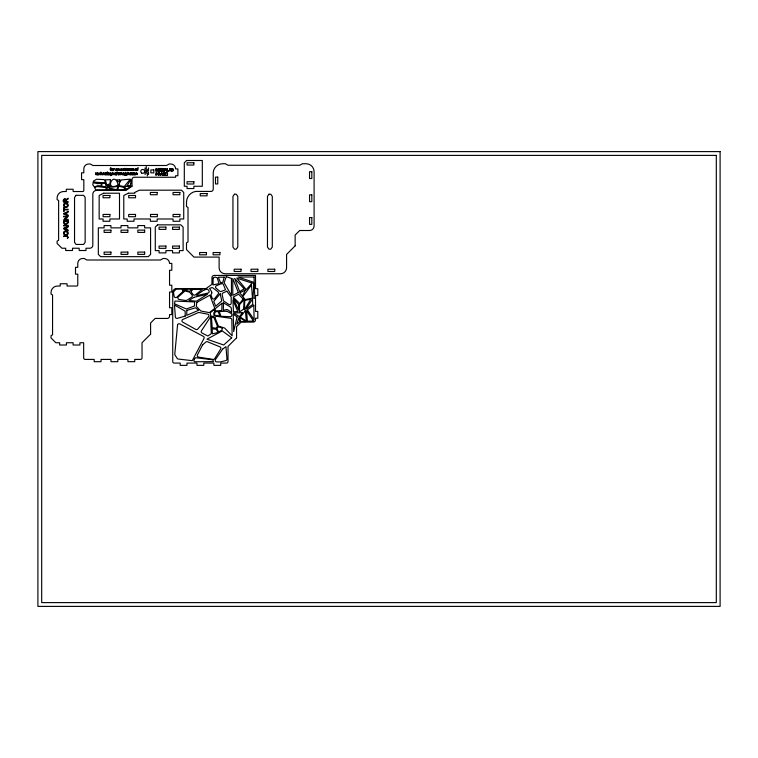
<?xml version="1.0" encoding="UTF-8"?>
<svg xmlns="http://www.w3.org/2000/svg" width="758" height="758" viewBox="0 0 758 758"><rect width="100%" height="100%" fill="white"/><g stroke="black" fill="none" stroke-linecap="round" stroke-linejoin="round"><path stroke-width="1.14" d="M66.135 200.927L66.135 201.628L68.154 201.628L68.154 202.225L63.615 202.225C61.891 200.197 65.396 196.786 66.088 199.875M129.23 169.129C131.096 168.257 130.13 168.939 129.618 169.394A1.639 1.639 0 0 0 129.95 169.498A2.208 2.208 0 0 1 130.3 169.602C131.428 171.1 127.837 170.275 130.376 170.285M130.869 183.749L130.224 185.388L126.889 186.023L130.888 179.523L130.888 183.569M137.909 168.096L137.833 168.807C138.401 172.682 136.288 168.257 138.193 167.764M110.687 168.096L110.611 168.807C111.17 172.682 109.057 168.257 110.971 167.764M116.912 170.342L115.699 170.37L116.325 169.47M115.974 174.586C114.117 175.638 115.15 173.345 115.737 173.07C113.264 173.753 116.836 171.696 116.201 174.397A1.289 1.289 0 0 0 116.249 174.823L116.031 174.842M121.867 170.342C119.849 171.422 121.233 168.958 121.631 168.826C119.129 169.498 122.787 167.461 122.095 170.152A1.289 1.289 0 0 0 122.142 170.578L121.924 170.597M123.857 174.586C121.176 176.159 124.483 170.626 124.085 174.397A1.289 1.289 0 0 0 124.141 174.823L123.914 174.842M130.831 174.567C128.102 176.121 131.494 170.645 131.039 174.397M97.943 174.681L97.09 173.914L98.493 173.876L98.17 172.976L97.289 172.966L96.872 173.838A1.033 1.033 0 0 0 98.644 174.728M64.24 213.69L66.287 212.932L66.287 214.476L64.961 213.974A5.799 5.799 0 0 0 64.089 213.737M64.24 228.509L66.287 227.751L66.287 229.295L64.961 228.793A5.799 5.799 0 0 0 64.089 228.556M121.896 173.516L121.687 172.862L119.347 172.871L119.347 174.842L119.887 173.08L120.579 173.26L120.626 174.842L121.422 173.032L122.114 174.842L122.114 173.535M130.243 173.885L130.044 174.672L130.821 174.302L130.272 173.705M110.801 175.619C113.378 174.113 108.934 170.995 110.185 174.728C112.98 174.861 108.934 175.847 110.649 175.449M114.316 168.807L113.558 170.597L113.558 168.627L114.325 168.598M116.448 169.621L116.04 170.389L116.922 170.057L116.628 168.807M121.327 169.46L120.967 170.37L121.83 170.143L121.451 169.621M123.317 173.705L122.957 174.615L123.829 174.387L123.44 173.866M65.955 206.735C71.385 205.03 62.052 201.448 64.487 206.28A2.274 2.274 0 0 0 65.946 206.688M65.955 234.61C71.394 232.706 61.824 229.428 64.487 234.146M162.146 168.503L161.407 168.503L161.407 171.156L162.127 171.156M162.127 170.967L161.625 170.967L161.625 168.693L162.146 168.693A0.985 0.985 0 0 1 163.046 169.697L163.055 169.934A1.014 1.014 0 0 1 162.136 171.043M163.794 172.938L163.273 172.938L163.273 175.212L163.775 175.212M130.869 174.842L131.106 174.842A1.289 1.289 0 0 1 131.049 174.397M159.36 172.748L158.346 172.748L158.346 175.401L158.574 174.293L160.222 175.401L159.455 172.767M159.284 172.938L158.574 172.938L158.574 174.103L159.73 173.923L159.578 173.004M125.146 170.635C124.123 170.522 124.511 167.281 124.937 168.627L124.937 170.162M132.148 174.88C131.276 174.833 131.456 171.507 131.958 172.871L131.958 174.406M96.257 174.88C95.65 174.984 95.508 171.469 96.133 172.871L96.133 174.406M123.507 173.032L122.616 173.421L123.601 172.862M130.49 173.042L129.571 173.421L130.556 172.862M116.647 168.617C114.212 169.565 117.717 167.632 117.139 170.152A1.289 1.289 0 0 0 117.187 170.578M129.476 169.536L130.357 169.877M114.96 174.511L115.737 174.586L115.983 173.866L114.913 174.425M137.018 173.487C135.881 171.062 135.057 178.215 136.203 172.957C138.221 172.123 136.62 176.898 137.236 173.506M128.841 173.487C127.704 171.062 126.889 178.215 128.026 172.957C130.044 172.123 128.443 176.898 129.059 173.506M118.987 169.271C117.869 166.788 117.13 173.79 118.096 168.769C120.039 167.594 118.845 172.833 119.205 169.309M104.159 173.487C102.984 171.043 102.264 178.225 103.325 172.976C105.343 172.075 103.789 176.927 104.377 173.506M102.112 173.487L101.212 173.222L100.842 174.842L100.842 172.047L101.06 173.212L102.254 173.146L102.112 174.842L102.33 173.506M148.521 167.916L148.521 170.645M148.521 171.82L148.521 174.558M147.336 169.28L147.336 172.019M147.336 173.194L147.336 175.922M146.275 166.552L146.275 169.28M146.275 170.455L146.275 173.194M145.091 167.916L145.091 170.645M145.091 171.82L145.091 174.558M66.202 200.406A1.63 1.63 0 0 1 66.751 199.923L68.154 198.975L68.154 198.226L66.922 199.013A2.369 2.369 0 0 0 66.05 199.856M65.946 234.554A2.274 2.274 0 0 1 64.439 234.222M162.146 168.437A1.194 1.194 0 0 1 163.283 169.707L163.273 169.944A1.203 1.203 0 0 1 162.127 171.213M163.794 172.682A1.194 1.194 0 0 1 164.931 173.952M164.941 174.188A1.203 1.203 0 0 1 163.775 175.458L163.046 175.401L163.046 172.748L163.785 172.748A0.985 0.985 0 0 1 164.694 173.942L164.704 174.179A1.014 1.014 0 0 1 163.785 175.287M167.556 174.198A1.184 1.184 0 0 1 166.372 175.572A1.184 1.184 0 0 1 165.225 174.179M165.263 173.952A1.175 1.175 0 0 1 166.409 172.578A1.175 1.175 0 0 1 167.594 173.914M165.462 173.97A0.995 0.995 0 0 1 166.419 172.748A0.995 0.995 0 0 1 167.385 173.961M167.376 174.169A0.995 0.995 0 0 1 166.409 175.401A0.995 0.995 0 0 1 165.443 174.179M98.805 173.79C100.369 175.572 100.482 174.397 99.033 174.037C100.729 172.597 99.895 172.606 98.805 173.715M112.752 173.79C114.467 175.534 114.212 174.501 112.97 173.895C114.913 172.691 113.51 172.549 112.752 173.715M122.559 169.546C124.369 171.242 123.905 170.351 122.777 169.546C124.89 168.56 123.232 168.219 122.559 169.508M64.117 200.121L64.117 201.628L65.614 201.628C66.439 199.866 64.487 198.132 64.117 200.121M110.09 173.828C111.464 176.51 111.038 170.891 110.09 173.828M124.805 173.828C126.169 176.529 125.714 170.929 124.805 173.828M124.577 173.781C125.638 175.458 126.292 175.107 124.843 175.449C127.818 176.207 125.259 170.711 124.587 173.734M105.04 173.809C106.793 176.424 106.186 170.967 105.04 173.715M107.968 173.809C109.711 176.443 109.086 170.976 107.968 173.715M111.568 169.565C113.312 172.227 112.752 166.646 111.568 169.565M133.759 173.809C135.407 176.5 135.019 170.976 133.768 173.715M135.464 169.565C137.34 172.161 136.478 166.646 135.464 169.565M158.403 168.816C158.375 177.164 159.568 162.989 157.323 170.844C155.096 162.998 156.281 177.145 156.252 168.826L157.418 171.156L158.403 168.816M119.328 183.142L119.66 185.719L124.255 186.572L130.253 179.134L121.394 179.93L119.328 183.114M173.118 169.195L171.469 168.503L171.469 171.156L173.042 170.901L173.108 169.271M68.239 237.311C66.022 241.177 69.821 233.265 63.615 236.629L63.615 236.032L67.216 236.06L68.239 237.311M157.626 173.544L156.271 174.132L156.271 172.938L157.626 173.544M157.844 173.535L156.271 174.321L156.053 175.401L156.053 172.748L157.844 173.535M172.89 169.186L171.687 169.688L171.687 168.693L172.89 169.186M172.985 170.408L171.687 170.967L171.687 169.877L172.985 170.446M186.847 310.373L186.733 315.309L198.605 310.316L195.555 307.814L186.847 310.373M223.544 302.849L223.316 310.278L226.538 309.558A1.516 1.516 0 0 1 227.722 309.785L231.664 312.486L231.256 308.203A1.516 1.516 0 0 0 230.527 307.047L223.544 302.849M244.768 300.348L244.436 309.785L250.756 299.287L244.768 300.348M213.083 278.167L213.083 284.932L219.043 283.558L217.158 277.712L214.893 277.04L213.083 278.167M118.191 185.037C103.126 192.523 114.202 168.807 118.191 185.037M222.066 303.181L221.753 310.591L215.774 310.903L214.95 308.951L222.066 303.181M194.617 301.94L194.427 306.043L186.345 308.98L174.473 303.769L175.032 301.049L194.617 301.94M244.104 299.609L243.612 309.131L239.509 312.002L239.509 304.697L244.104 299.609M253.968 283.179L252.954 298.065L254.982 298.273L253.968 283.179M101.288 183.332L101.079 185.843L97.431 185.738L94.352 187.027L92.76 184.715L93.12 182.716L97.687 183.635L101.288 183.332M101.951 183.379L101.714 186.241L105.182 186.667L106.016 185.748L105.334 183.36L101.951 183.379M177.543 325.087L174.804 354.071A1.516 1.516 0 0 0 175.032 355.028L177.145 358.354A1.516 1.516 0 0 0 178.253 359.046L192.276 360.656L204.016 338.419A1.516 1.516 0 0 0 203.39 336.363L179.76 323.893A1.516 1.516 0 0 0 177.543 325.087M132.631 169.271L132.631 170.597L131.958 168.788L131.143 170.597L131.143 168.627L131.996 168.598L133.74 168.769L133.91 170.597L133.588 168.93L132.641 169.242M110.526 179.693L109.882 183.91L106.717 184.867L105.334 179.836L110.526 179.693M196.796 302.442L196.294 306.365L200.832 311.017L209.407 312.637L214.789 308.383L209.852 295.156L196.796 302.442M97.1 173.648C99.715 174.122 97.147 172.18 97.109 173.582M222.274 327.996L221.876 330.194L218.74 331.881L216.835 328.792L218.456 326.831L222.274 327.996M237.083 316.901L233.701 331.53L233.208 314.153L237.083 316.901M224.169 277.125L222.918 282.128L220.644 282.867L218.295 277.257L224.169 277.125M238.581 318.152L236.828 324.149L239.831 321.525L238.581 318.152M107.219 185.985L106.954 186.885L110.791 186.297L109.465 185.227L107.229 185.937M226.244 276.632L224.16 282.753L231.455 295.497L231.455 278.404L226.244 276.632M127.846 168.627L127.249 170.304C124.833 164.003 127.96 175.24 127.846 168.627M118.902 186.288L117.575 189.955L125.705 189.642L123.346 187.264L118.902 186.288M161.549 173.013L161.018 174.463L162.079 174.463L161.549 173.013M160.942 174.653L160.44 175.401L161.653 172.748L162.657 175.401L162.146 174.653L160.942 174.653M165.67 168.769L165.14 170.218L166.201 170.218L165.67 168.769M165.064 170.408L164.562 171.156L165.775 168.503L166.779 171.156L166.267 170.408L165.064 170.408M169.963 168.769L169.432 170.218L170.493 170.218L169.963 168.769M169.366 170.408L168.854 171.156L170.076 168.503L171.081 171.156L170.569 170.408L169.366 170.408M119.963 179.94L119.262 181.721L118.371 181.712L116.704 179.769L119.963 179.94M93.528 181.247L93.206 182.024L105.362 182.943L104.708 180.139L103.751 179.589L96.446 179.248L93.528 181.247M118.115 186.421L116.779 189.661L109.882 188.543L107.447 189.775L106.793 187.614L118.115 186.421M210.582 316.749L201.476 330.81A1.516 1.516 0 0 0 202.035 333.027L207.815 336.002L210.591 334.193A1.516 1.516 0 0 0 211.274 332.857L210.582 316.749M194.645 358.695L193.792 360.694L194.484 361.756L213.424 361.642L212.79 359.785L196.265 357.785A1.516 1.516 0 0 0 194.645 358.695M211.719 293.175L210.97 294.853L212.145 298.055A1.516 1.516 0 0 0 214.77 298.462L218.247 293.971A1.516 1.516 0 0 0 217.982 291.839L212.998 287.974A1.516 1.516 0 0 0 211.586 287.727L209.568 288.4L211.624 291.764A1.516 1.516 0 0 1 211.719 293.175M245.26 290.068L242.522 296.094L239.68 292.853L245.26 290.068M202.68 344.729L197.402 354.905A1.516 1.516 0 0 0 198.511 357.103L213.14 359.415A1.516 1.516 0 0 0 214.666 358.714L220.644 349.04A1.516 1.516 0 0 0 219.934 346.842L207.474 341.735A1.516 1.516 0 0 0 205.92 341.981L202.68 344.729M252.556 298.955L245.914 309.292L252.717 304.451L252.556 298.955M222.625 349.106L215.471 359.538A1.516 1.516 0 0 0 216.722 361.917L220.54 361.917L225.799 360.581A1.516 1.516 0 0 0 226.936 358.989L225.969 346.643L222.625 349.106M214.95 311.292L213.747 312.997L214.097 316.835L210.696 315.783L210.336 312.684L213.803 309.88L214.95 311.292M76.056 195.318L74.54 197.45L74.54 242.314L76.056 244.446L83.636 244.446L85.152 242.314L85.152 197.45L83.636 195.318L76.056 195.318M234.459 194.219L232.943 196.35L232.943 247.032L234.459 249.174L236.269 249.174L237.785 247.032L237.785 196.35L236.269 194.219L234.459 194.219M268.986 194.219L267.47 196.35L267.47 247.032L268.986 249.174L270.786 249.174L272.302 247.032L272.302 196.35L270.786 194.219L268.986 194.219M251.495 284.923L242.797 296.577L245.175 299.609L252.471 298.131L251.495 284.923M243.119 299.04L239.68 303.551L233.199 297.07L238.609 294.199L243.119 299.04M242.465 312.741L239.433 316.673L233.521 312.988L242.465 312.741M217.518 326.338L216.039 328.214L212.202 327.683L211.454 317.052L214.031 317.744L217.518 326.338M245.421 310.685L240.248 317.09L246.322 321.108L245.421 310.685M175.449 289.651L173.876 291.584A1.516 1.516 0 0 0 173.554 292.796L174.132 296.274A1.516 1.516 0 0 0 175.269 297.496A3.847 3.847 0 0 0 175.553 297.562A1.516 1.516 0 0 0 176.841 297.174L182.233 292.124A1.516 1.516 0 0 0 182.697 290.826L182.631 290.323A1.516 1.516 0 0 0 181.096 288.997L176.595 289.092A1.516 1.516 0 0 0 175.449 289.651M215.698 311.595L214.637 312.883L214.637 315.252L219.829 315.906L218.133 311.642L215.698 311.595M220.18 293.791L213.775 301.333L215.66 306.289L221.743 300.879L220.18 293.791M192.797 289.452L191.698 290.74A1.516 1.516 0 0 0 191.651 292.664L193.205 294.635A1.516 1.516 0 0 0 195.337 294.89L202.215 289.48L192.797 289.452M208.611 316.654L197.705 329.114A1.516 1.516 0 0 1 195.829 329.436L182.735 322.131A1.516 1.516 0 0 1 182.858 319.421L198.283 312.609A1.516 1.516 0 0 1 199.183 312.514L207.758 314.172A1.516 1.516 0 0 1 208.611 316.654M252.063 283.122L246.236 289.689L236.809 278.12L252.063 283.122M191.945 289.196L190.514 290.74A1.516 1.516 0 0 1 189.168 291.205L187.927 291.015A1.516 1.516 0 0 1 186.686 289.888L186.468 288.997L191.945 289.196M150.596 334.164L142.03 342.739L142.03 357.899A1.516 1.516 0 0 1 140.514 359.415L134.744 359.415L134.744 361.689L127.922 361.689L127.922 359.415L117.822 359.415L117.822 361.689L111 361.689L111 359.415L101.022 359.415L101.022 361.689L94.2 361.689L94.2 359.415L85.18 359.415A1.516 1.516 0 0 1 83.664 357.899L83.664 342.739L79.931 342.739L79.931 345.013L73.109 345.013L73.109 342.739L66.448 342.739L66.448 345.013L59.626 345.013L59.626 342.739L55.836 342.739L51.042 337.935L51.042 335.652L52.558 334.78L52.558 295.004L51.042 294.132L51.042 292.474A6.443 6.443 0 0 1 57.485 286.031L60.233 286.031L60.233 283.757L67.055 283.757L67.055 286.031L76.634 286.031A1.137 1.137 0 0 0 77.771 284.894L77.771 274.15L75.497 274.15L75.497 267.328L77.771 267.328L77.771 263.414A4.927 4.927 0 0 1 82.698 258.487L84.214 258.487L86.838 260.003L160.478 260.003L163.103 258.487L164.619 258.487A4.927 4.927 0 0 1 169.546 263.414L171.82 263.414L171.82 270.236L169.546 270.236L169.546 285.216L171.82 285.216L171.82 292.038L169.546 292.038L169.546 307.748L171.82 307.748L171.82 314.57L169.546 314.57L169.546 316.162A2.274 2.274 0 0 1 167.272 318.436L155.144 318.436L150.596 322.984L150.596 334.164M295.146 245.848L286.581 254.423L286.581 267.697A6.064 6.064 0 0 1 280.517 273.761L225.183 273.761A6.064 6.064 0 0 1 219.119 267.697L219.119 257.085L193.953 257.085L186.496 249.609L186.496 242.825L188.012 241.954L188.012 207.427L186.496 206.555L186.496 202.272A10.991 10.991 0 0 1 195.687 191.423L210.961 191.423A2.274 2.274 0 0 0 213.235 189.149L213.235 172.578A9.475 9.475 0 0 1 222.691 163.737L225.429 163.737L228.054 165.253L299.78 165.253L302.404 163.737L306.137 163.737A7.959 7.959 0 0 1 314.096 171.696L314.096 225.96A4.548 4.548 0 0 1 309.548 230.508L299.694 230.508L295.146 235.056L295.146 245.848M236.572 337.831L228.016 346.406L228.016 361.566A1.516 1.516 0 0 1 226.5 363.082L220.72 363.082L220.72 365.356L213.898 365.356L213.898 363.082L203.798 363.082L203.798 365.356L196.976 365.356L196.976 363.082L186.999 363.082L186.999 365.356L180.177 365.356L180.177 363.082L174.245 363.082A1.516 1.516 0 0 1 172.729 361.566L172.729 292.351A3.79 3.79 0 0 1 176.519 288.561L205.996 288.561L211.946 284.345L211.946 277.693A2.274 2.274 0 0 1 214.22 275.419L255.522 275.419L255.522 288.713L257.796 288.713L257.796 295.535L255.522 295.535L255.522 311.415L257.796 311.415L257.796 318.237L255.522 318.237L255.522 319.829A2.274 2.274 0 0 1 253.248 322.103L241.12 322.103L236.572 326.651L236.572 337.831M186.582 160.497L184.308 162.771L184.308 186.269L187.055 186.269L187.055 188.543L193.877 188.543L193.877 186.269L202.31 186.269L202.31 160.497L186.582 160.497M157.56 224.842L155.286 227.116L155.286 250.614L159.076 250.614L159.076 252.888L165.898 252.888L165.898 250.614L172.559 250.614L172.559 252.888L179.381 252.888L179.381 250.614L183.114 250.614L183.114 227.116L180.84 224.842L157.56 224.842M150.577 254.385L148.303 256.659L100.606 256.659L98.332 254.385L98.332 227.855L104.111 227.855L104.111 225.581L110.933 225.581L110.933 227.855L121.024 227.855L121.024 225.581L127.846 225.581L127.846 227.855L137.833 227.855L137.833 225.581L144.655 225.581L144.655 227.855L150.577 227.855L150.577 254.385M231.692 337.793L223.686 345.004L206.962 339.196L222.274 330.933L231.692 337.793M184.497 291.404L178.357 296.833A1.516 1.516 0 0 0 179.125 299.457L185.748 300.49A1.516 1.516 0 0 0 186.79 300.282L191.632 297.24A1.516 1.516 0 0 0 191.992 294.995L190.021 292.607A1.516 1.516 0 0 0 189.301 292.124L185.947 291.091A1.516 1.516 0 0 0 184.497 291.404M110.014 188.884L108.669 189.898L114.894 189.746L110.014 188.884M68.154 222.141L65.453 224.131L63.615 222.227L63.615 223.042L65.87 225.297L63.615 225.297L63.615 225.893L68.154 225.893L68.154 225.297L66.581 225.297L65.861 224.548L68.154 222.937L68.154 222.141M253.788 305.19L247.392 309.87L254.119 319.715L253.788 305.19M132.025 186.174L126.074 190.391L96.607 190.391A3.79 3.79 0 0 0 92.817 194.181L92.817 245.204A3.032 3.032 0 0 1 89.785 248.236L85.995 248.236L85.995 250.51L79.173 250.51L79.173 248.236L72.512 248.236L72.512 250.51L65.69 250.51L65.69 248.236L61.9 248.236L57.106 243.422L57.106 241.148L58.622 240.277L58.622 200.5L57.106 199.619L57.106 197.971A6.443 6.443 0 0 1 63.549 191.528L66.297 191.528L66.297 189.254L73.119 189.254L73.119 191.528L82.688 191.528A1.137 1.137 0 0 0 83.825 190.391L83.825 179.646L81.551 179.646L81.551 172.824L83.825 172.824L83.825 168.911A4.927 4.927 0 0 1 88.752 163.984L90.268 163.984L92.893 165.5L166.542 165.5L169.167 163.984L170.683 163.984A4.927 4.927 0 0 1 175.61 168.911L177.884 168.911L177.884 175.733L175.61 175.733L175.61 177.249L134.299 177.249A2.274 2.274 0 0 0 132.025 179.523L132.025 186.174M204.196 289.869L196.625 295.051L196.985 295.639L208.014 293.043A1.516 1.516 0 0 0 208.829 290.598L207.626 289.149L204.196 289.869M131.039 186.231L126.88 189.026L124.085 187.292L125.951 186.411L131.039 186.231M67.178 216.873L63.615 219.877L68.154 219.877L68.154 219.308L64.591 219.308L68.154 216.295L63.615 216.295L63.615 216.873L67.178 216.873M244.104 288.807L239.68 291.65L234.648 278.442L244.104 288.807M193.811 297.411L188.988 300.471L195.896 301.172A1.516 1.516 0 0 0 196.862 300.945L207.502 294.237L194.285 297.212A1.516 1.516 0 0 0 193.811 297.411M184.649 290.428L183.284 291.29L183.095 288.969L184.649 290.428M103.704 193.214L99.156 195.488L99.156 218.986L103.069 218.986L103.069 221.26L109.891 221.26L109.891 218.986L119.499 218.986L119.499 193.214L103.704 193.214M128.329 193.214L123.781 195.488L123.781 218.986L127.192 218.986L127.192 221.26L134.014 221.26L134.014 218.986L150.34 218.986L150.34 221.26L157.162 221.26L157.162 218.986L173.042 218.986L173.042 221.26L179.864 221.26L179.864 218.986L183.73 218.986L183.73 192.456L181.456 190.182L139.32 190.182L134.772 192.456L134.772 193.214L128.329 193.214M238.363 292.56L232.782 295.345L232.782 278.527L238.363 292.56M226.813 291.176L223.032 292.976A1.516 1.516 0 0 0 222.198 294.654L223.496 300.888L228.84 304.46A1.516 1.516 0 0 0 231.199 303.2L231.199 297.013L226.813 291.176M97.071 186.525L94.542 187.586L95.84 189.917L106.3 189.888L105.921 187.614L97.071 186.525M68.154 211.539L63.615 213.396L63.615 214.04L68.154 215.793L68.154 215.149L66.78 214.647L66.78 212.752L68.154 212.221L68.154 211.539M68.154 226.358L63.615 228.215L63.615 228.859L68.154 230.612L68.154 229.968L66.78 229.466L66.78 227.571L68.154 227.04L68.154 226.358M221.421 283.681L216.485 285.662A1.516 1.516 0 0 0 216.096 288.248L219.811 291.233A1.516 1.516 0 0 0 221.317 291.451L225.496 289.783L223.392 284.525A1.516 1.516 0 0 0 221.421 283.681M185.179 316.086L177.315 318.341A1.516 1.516 0 0 1 175.382 316.996L174.473 304.991L185.179 311.197L185.179 316.086M218.181 332.497L212.401 333.804L212.136 328.82L216.125 329.237L218.181 332.497M237.794 311.585L233.445 311.756L232.952 300.026L237.794 311.585M226.86 311.254L219.327 311.5L220.91 316.285L230.205 316.721A1.516 1.516 0 0 0 231.796 315.205L231.796 313.755L226.86 311.254M253.542 321.108L247.392 321.193L246.568 310.685L253.542 321.108M720.1 151.6L37.9 151.6L37.9 606.4L720.1 606.4L720.1 151.6M716.31 155.39L41.69 155.39L41.69 602.61L716.31 602.61L716.31 155.39M193.877 162.771L187.055 162.771L187.055 165.045L193.877 165.045L193.877 162.771M160.923 168.503L159.284 168.503L159.284 171.156L160.933 171.156L159.502 170.967L159.502 169.877L160.743 169.877L159.502 169.688L159.502 168.693L160.923 168.503M164.116 168.503L163.899 171.156L164.116 168.503M167.395 168.503L167.167 171.156L168.702 171.156L167.395 170.967L167.395 168.503M126.036 168.627L125.819 170.597L126.036 168.627M128.671 168.627L128.453 170.597L128.671 168.627M153.798 169.925L150.87 169.925L150.87 172.852L153.798 172.852L153.798 169.925M311.822 171.696L309.548 171.696L309.548 178.518L311.822 178.518L311.822 171.696M107.276 172.047L107.058 174.842L107.276 172.047M117.026 172.047L116.808 174.842L117.026 172.047M112.269 172.871L112.051 174.842L112.269 172.871M118.769 172.871L118.551 174.842L118.769 172.871M126.984 172.871L126.766 174.842L126.984 172.871M133.067 172.871L132.849 174.842L133.067 172.871M217.764 177.126L215.49 177.126L215.49 183.948L217.764 183.948L217.764 177.126M193.877 181.721L187.055 181.721L187.055 183.995L193.877 183.995L193.877 181.721M157.162 192.456L150.34 192.456L150.34 194.73L157.162 194.73L157.162 192.456M179.864 192.456L173.042 192.456L173.042 194.73L179.864 194.73L179.864 192.456M207.057 193.555L200.235 193.555L200.235 195.829L207.057 195.829L207.057 193.555M311.822 194.844L309.548 194.844L309.548 201.666L311.822 201.666L311.822 194.844M109.891 195.488L103.069 195.488L103.069 197.762L109.891 197.762L109.891 195.488M135.53 195.488L128.708 195.488L128.708 197.762L135.53 197.762L135.53 195.488M64.146 207.796L63.615 207.796L63.615 211.397L64.146 211.397L64.146 209.9L68.154 209.9L68.154 209.293L64.146 209.293L64.146 207.796M109.891 214.438L103.069 214.438L103.069 216.712L109.891 216.712L109.891 214.438M135.53 214.438L128.708 214.438L128.708 216.712L135.53 216.712L135.53 214.438M157.342 214.438L150.52 214.438L150.52 216.712L157.342 216.712L157.342 214.438M179.864 214.438L173.042 214.438L173.042 216.712L179.864 216.712L179.864 214.438M311.822 217.546L309.548 217.546L309.548 224.368L311.822 224.368L311.822 217.546M68.154 220.938L63.615 220.938L63.615 221.535L68.154 221.535L68.154 220.938M165.898 227.116L159.076 227.116L159.076 229.39L165.898 229.39L165.898 227.116M179.381 227.116L172.559 227.116L172.559 229.39L179.381 229.39L179.381 227.116M110.933 230.129L104.111 230.129L104.111 232.403L110.933 232.403L110.933 230.129M127.846 230.129L121.024 230.129L121.024 232.403L127.846 232.403L127.846 230.129M144.655 230.129L137.833 230.129L137.833 232.403L144.655 232.403L144.655 230.129M165.898 246.066L159.076 246.066L159.076 248.34L165.898 248.34L165.898 246.066M179.381 246.066L172.559 246.066L172.559 248.34L179.381 248.34L179.381 246.066M110.933 252.111L104.111 252.111L104.111 254.385L110.933 254.385L110.933 252.111M127.846 252.111L121.024 252.111L121.024 254.385L127.846 254.385L127.846 252.111M144.655 252.111L137.833 252.111L137.833 254.385L144.655 254.385L144.655 252.111M206.451 252.537L199.629 252.537L199.629 254.811L206.451 254.811L206.451 252.537M219.934 252.537L213.112 252.537L213.112 254.811L219.934 254.811L219.934 252.537M241.016 269.213L234.194 269.213L234.194 271.487L241.016 271.487L241.016 269.213M257.824 269.213L251.002 269.213L251.002 271.487L257.824 271.487L257.824 269.213M274.737 269.213L267.915 269.213L267.915 271.487L274.737 271.487L274.737 269.213M254.072 277.002L238.069 277.002L254.167 282.469L254.072 277.002M186.023 289.006L184.346 288.997L184.876 289.812A1.516 1.516 0 0 0 185.568 290.38L186.373 290.712L186.023 289.006M245.772 321.563L240.627 321.477L239.49 317.375L245.772 321.563M230.536 318.275L216.911 316.342A1.516 1.516 0 0 0 215.291 318.407L218.077 325.4A1.516 1.516 0 0 0 219.034 326.281L224.283 327.92A1.516 1.516 0 0 1 224.918 328.318L232.147 335.813L231.834 319.753A1.516 1.516 0 0 0 230.536 318.275M238.647 304.451L233.199 298.462L238.647 310.117L238.647 304.451M141.623 172.995A1.933 1.933 0 0 0 144.626 171.526A1.933 1.933 0 0 0 141.85 169.65A1.933 1.933 0 0 0 141.623 172.995M64.676 207.18A2.331 2.331 0 0 0 68.229 205.266A2.331 2.331 0 0 0 64.79 203.153A2.331 2.331 0 0 0 64.676 207.18M64.676 235.056A2.331 2.331 0 0 0 68.229 233.132A2.331 2.331 0 0 0 64.79 231.019A2.331 2.331 0 0 0 64.676 235.056M111.682 170.484A1.023 1.023 0 0 0 113.245 169.65A1.023 1.023 0 0 0 111.748 168.712A1.023 1.023 0 0 0 111.682 170.484M135.587 170.484A1.023 1.023 0 0 0 137.151 169.65A1.023 1.023 0 0 0 135.644 168.712A1.023 1.023 0 0 0 135.587 170.484M105.154 174.728A1.023 1.023 0 0 0 106.717 173.895A1.023 1.023 0 0 0 105.22 172.957A1.023 1.023 0 0 0 105.154 174.728M108.081 174.728A1.023 1.023 0 0 0 109.645 173.895A1.023 1.023 0 0 0 108.148 172.957A1.023 1.023 0 0 0 108.081 174.728M133.882 174.728A1.023 1.023 0 0 0 135.436 173.895A1.023 1.023 0 0 0 133.939 172.957A1.023 1.023 0 0 0 133.882 174.728"/></g></svg>
